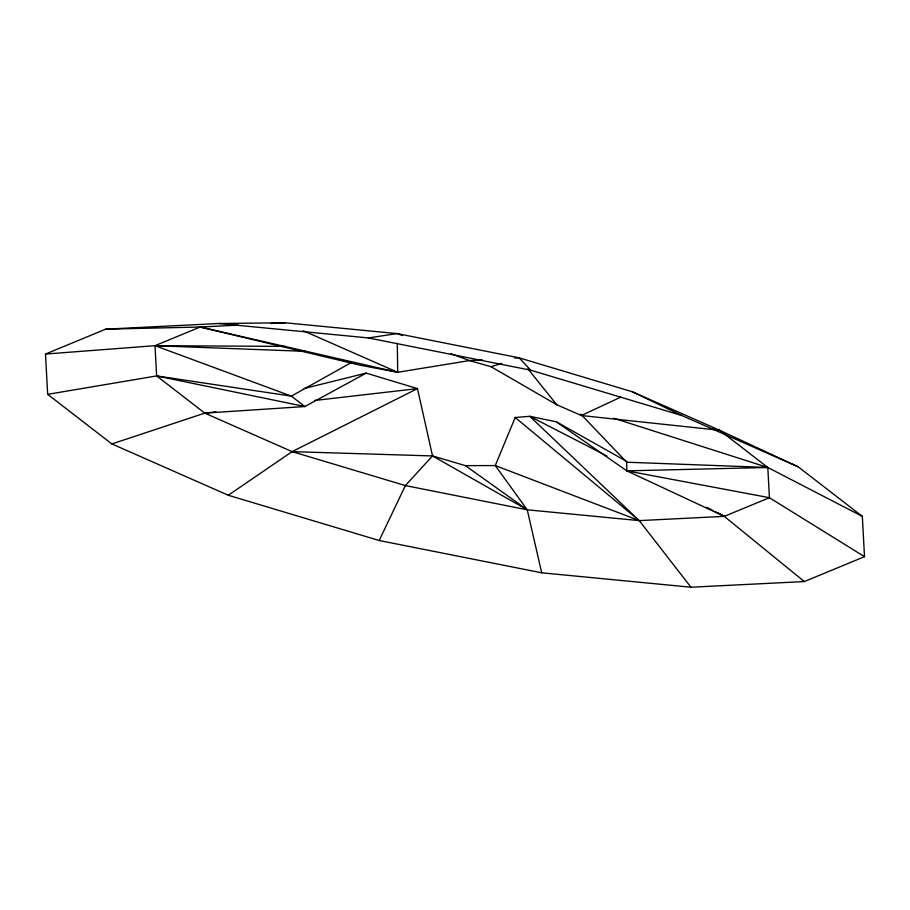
<?xml version="1.0" encoding="UTF-8"?>
<svg xmlns="http://www.w3.org/2000/svg" width="910" height="910" viewBox="0 0 910 910"><rect width="100%" height="100%" fill="white"/><g stroke="black" fill="none" stroke-linecap="round" stroke-linejoin="round"><path stroke-width="1.36" d="M626.728 461.45L556.34 421.819L529.779 416.314L515.197 417.485L495.267 465.567L527.254 509.805L541.689 572.799L690.963 587.212L804.326 581.558L864.5 556.681L862.327 516.38L798.15 466.796L719.651 430.282L632.313 391.766L519.075 357.823L397.181 333.595L285.194 322.788L219.037 323.505L105.674 329.17L45.5 354.047L47.673 394.337L111.85 443.932L228.274 495.256L379.208 540.517L541.689 572.799M379.208 540.517L405.36 485.576L432.534 455.944L417.474 388.615L366.207 373.111L304.122 388.502M228.274 495.256L292.121 451.633L417.474 388.615L314.644 400.468M351.328 362.567L291.325 396.123L156.634 375.921L47.673 394.337M366.207 373.111L304.884 406.542L204.784 413.129L111.85 443.932M451.053 353.717L469.446 360.576L491.059 366.73L556.749 404.723L581.342 415.517L620.847 397.113M491.059 366.73L501.74 363.34M105.674 329.17L200.155 327.031L360.849 365.365L397.693 372.292L469.446 360.576L482.209 359.871M219.037 323.505L368.311 337.917L397.181 333.595L402.436 335.562M238.42 325.12L200.155 327.031L155.007 345.686L156.634 375.921L204.784 413.129L216.057 411.82M45.5 354.047L155.007 345.686L285.49 346.391M514.821 358.062L519.075 357.823L530.792 370.211L681.726 415.472L798.15 466.796M271.021 323.494L285.194 322.788M556.34 421.819L626.831 470.857L767.801 467.478L862.327 516.38M204.784 413.129L292.121 451.633L432.534 455.944L465.385 465.636L495.267 465.567L639.241 520.611L724.28 516.368L769.428 497.713L864.5 556.681M304.986 351.328L155.007 345.686L291.325 396.123L304.884 406.542L156.634 375.921M626.717 462.212L767.801 467.478L769.428 497.713L626.831 470.857L626.717 462.212L580.796 414.13M581.342 415.517L719.651 430.282L767.801 467.478L613.863 418.293M205.785 327.668L200.155 327.031L397.693 372.292L397.306 343.275M712.689 429.076L719.651 430.282L714.1 429.133M368.311 337.917L530.792 370.211M292.121 451.633L405.36 485.576L527.254 509.805L639.241 520.611L690.963 587.212M303.292 330.751L397.693 372.292M626.831 470.857L724.28 516.368L804.326 581.558M632.313 391.766L681.726 415.472M606.822 455.944L529.779 416.314L639.241 520.611L515.197 417.485M706.592 507.268L712.917 510.521M715.442 511.818L724.28 516.368L718.104 512.899M432.534 455.944L527.254 509.805L465.385 465.636M527.834 368.732L556.749 404.723"/></g></svg>
